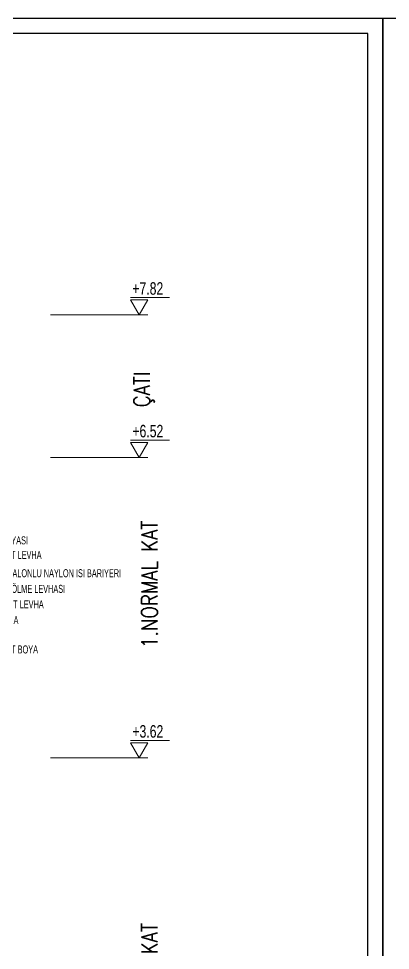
# Model space of a CAD drawing. Header units: centimetres. Extents: x -373760 to 14750, y -122502 to 29584.
# Drawn here: x -219496 to -215778, y -65897 to -56589 of the extents above; entities that cross this region are included whole.
import ezdxf
from ezdxf.enums import TextEntityAlignment as Align

# ---------------------------------------------------------------- set-up
doc = ezdxf.new("R2010")
doc.units = ezdxf.units.CM
for name, color, linetype, lineweight in [('BB_Yazı_malzeme_DOSEME-Mermer', 30, 'Continuous', 15), ('KOT', 3, 'Continuous', 13), ('MS_YAZI K.P. POZ', 120, 'Continuous', 5), ('yazı', 7, 'Continuous', 30)]:
    doc.layers.add(name, color=color, linetype=linetype, lineweight=lineweight)
doc.layers.add('CER', color=4, linetype='Continuous')
doc.styles.add('ARC-01', font='arial.ttf')
doc.styles.add('ARıAL', font='arial.ttf')
doc.styles.add('POZ', font='romanstw.shx', dxfattribs={"width": 0.8})

# ---------------------------------------------------------------- blocks, each defined once
blk = doc.blocks.new('KOT3')
at = {"layer": 'KOT'}
for p, q in [((-8.66, 17.35), (30.44, 17.35)), ((-36.41, 0), (8.66, 0))]:
    blk.add_line(p, q, dxfattribs=at)
blk.add_lwpolyline([(8.66, 15), (-8.66, 15), (0, 0)], close=True, dxfattribs=at)
at = {"layer": 'KOT', "color": 7, "style": 'ARıAL', "width": 0.7}
blk.add_attdef('KOT', text='', height=12.5, dxfattribs=at).set_placement((-0.33, 16.47), align=Align.BOTTOM_LEFT)
blk = doc.blocks.new('SRTHTYHY')
at = {"layer": 'BB_Yazı_malzeme_DOSEME-Mermer'}
for p, q in [((-1049199.7, -8391828.83, 88.2), (-1049296.44, -8391828.83, -785.28)), ((-1049199.7, -8391828.83), (-1049211.66, -8391828.83)), ((-1049199.7, -8391828.83), (-1049211.66, -8391828.83)), ((-1049211.66, -8391940.15), (-1049211.66, -8391828.83, 88.2)), ((-1049199.7, -8391845.31), (-1049211.66, -8391845.31)), ((-1049199.7, -8391861.79), (-1049211.66, -8391861.79)), ((-1049199.7, -8391878.27), (-1049211.66, -8391878.27)), ((-1049199.7, -8391892.96), (-1049211.66, -8391892.96)), ((-1049199.7, -8391909.44), (-1049211.66, -8391909.44)), ((-1049199.7, -8391923.67), (-1049211.66, -8391923.67)), ((-1049199.7, -8391940.15), (-1049211.66, -8391940.15))]:
    blk.add_line(p, q, dxfattribs=at)
at = {"layer": 'BB_Yazı_malzeme_DOSEME-Mermer', "style": 'ARC-01', "width": 0.6}
for s, p in [('SU BAZLI DIŞ CEPHE BOYASI', (-1049196.5, -8391834.33)), ('10MM DÜZ FIBERCEMENT LEVHA ', (-1049197.54, -8391848.89)), ('ALÜMINYUM FOLYOLU BALONLU NAYLON ISI BARIYERI ', (-1049195.76, -8391867.16)), ('100 MM TAŞYÜNÜ ARA BÖLME LEVHASI ', (-1049197.17, -8391882.8)), ('10MM DÜZ FIBERCEMENT LEVHA ', (-1049195.42, -8391898.23)), ('12,5MM BEYAZ ALÇI LEVHA', (-1049199.52, -8391913.98)), ('SATEN ALÇI', (-1049197.91, -8391927.3)), (' 2 KAT SU BAZLI YARI MAT BOYA', (-1049199.08, -8391943.31))]:
    blk.add_text(s, height=8, dxfattribs=at).set_placement(p)

msp = doc.modelspace()

# ---------------------------------------------------------------- linework, layer by layer
at = {"layer": 'CER', "color": 2}
for points in [[(-235794.05, -86588.86), (-215852.52, -86588.86), (-215852.52, -56588.86), (-235794.05, -56588.86)], [(-215852.52, -86588.86), (-182547.49, -86588.86), (-182547.49, -56588.86), (-215852.52, -56588.86)], [(-235644.05, -86438.86), (-216002.52, -86438.86), (-216002.52, -56738.86), (-235644.05, -56738.86)]]:
    msp.add_lwpolyline(points, close=True, dxfattribs=at)
at = {"layer": 'MS_YAZI K.P. POZ', "ltscale": 5}
for p, q in [((-218203.09, -59549.18), (-219176.41, -59549.18)), ((-218203.09, -60974.08), (-219176.41, -60974.08)), ((-218203.09, -63974.08), (-219176.41, -63974.08))]:
    msp.add_line(p, q, dxfattribs=at)

# ---------------------------------------------------------------- block references
at = {"xscale": 10, "yscale": 10, "zscale": 10}
msp.add_blockref('SRTHTYHY', (10271528.7, 83856502.68, 4555.71), dxfattribs=at)
at = {"layer": 'MS_YAZI K.P. POZ', "ltscale": 5}
ref = msp.add_blockref('KOT3', (-218289.67, -59549.18), dxfattribs=dict(at, xscale=10, yscale=10, zscale=10))
ref.add_attrib('KOT', '+7.82', dxfattribs={"layer": 'yazı', "height": 125, "style": 'ARıAL', "width": 0.7}).set_placement((-218358.43, -59384.44), align=Align.BOTTOM_LEFT)
ref = msp.add_blockref('KOT3', (-218289.67, -60974.08), dxfattribs=dict(at, xscale=10, yscale=10, zscale=10))
ref.add_attrib('KOT', '+6.52', dxfattribs={"layer": 'yazı', "height": 125, "style": 'ARıAL', "width": 0.7}).set_placement((-218358.13, -60809.35), align=Align.BOTTOM_LEFT)
ref = msp.add_blockref('KOT3', (-218289.67, -63974.08), dxfattribs=dict(at, xscale=10, yscale=10, zscale=10))
ref.add_attrib('KOT', '+3.62', dxfattribs={"layer": 'yazı', "height": 125, "style": 'ARıAL', "width": 0.7}).set_placement((-218358.13, -63809.35), align=Align.BOTTOM_LEFT)

# ---------------------------------------------------------------- texts
at = {"layer": 'MS_YAZI K.P. POZ', "ltscale": 5, "style": 'POZ', "width": 0.825457}
for s, p in [('ÇATI', (-218184.02, -60471.59)), ('1.NORMAL KAT', (-218106.64, -62876.92)), ('ZEMIN KAT', (-218106.64, -66552.71))]:
    msp.add_text(s, height=160, rotation=90, dxfattribs=at).set_placement(p)

doc.saveas('drawing.dxf')
